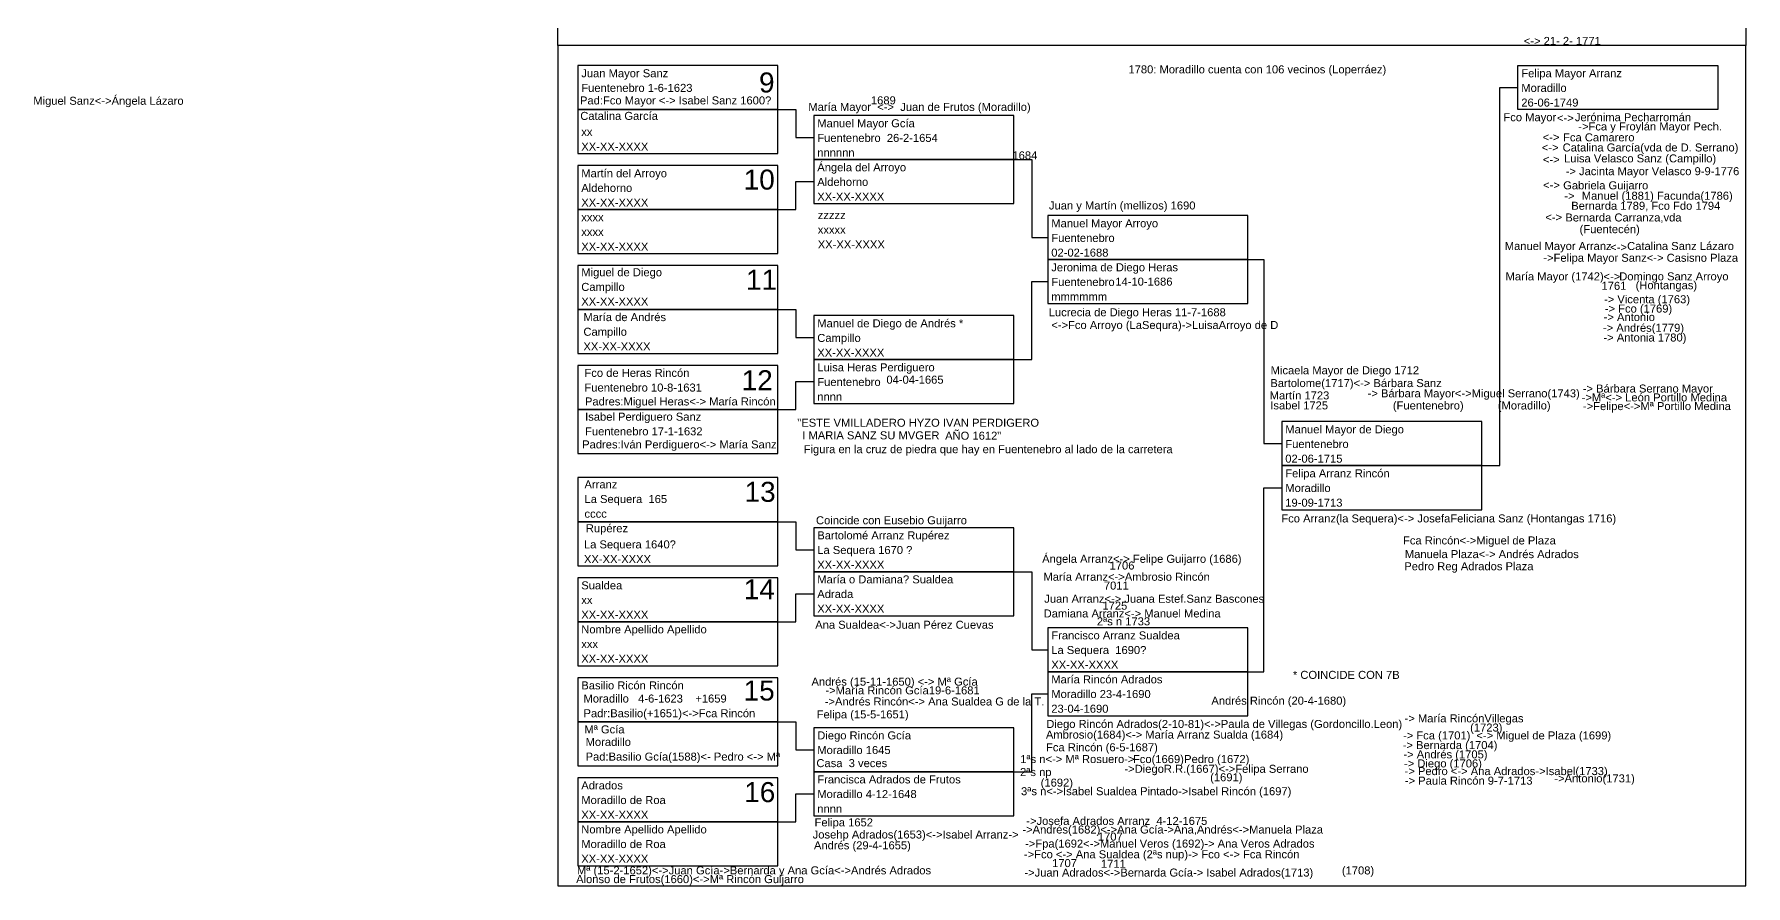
# Model space of a CAD drawing. Header units: millimetres. Extents: x -16844 to 23151, y -8543 to 4892.
# Drawn here: x -1007.8 to -580, y -500 to -287.2 of the extents above; entities that cross this region are included whole.
import ezdxf
from ezdxf.enums import TextEntityAlignment as Align

# ---------------------------------------------------------------- set-up
doc = ezdxf.new("R2010")
doc.units = ezdxf.units.MM
doc.layers.add('Arroyo', color=30, linetype='Continuous')
doc.styles.add('Arial', font='arial.ttf', dxfattribs={"height": 0.01})

# ---------------------------------------------------------------- blocks, each defined once
blk = doc.blocks.new('Hoja superior')
for points in [[(0, 210), (297, 210), (297, 0), (0, 0)], [(5, 205), (55, 205), (55, 194), (5, 194)], [(5, 194), (55, 194), (55, 183), (5, 183)], [(64, 192.5), (114, 192.5), (114, 181.5), (64, 181.5)], [(5, 180), (55, 180), (55, 169), (5, 169)], [(64, 181.5), (114, 181.5), (114, 170.5), (64, 170.5)], [(5, 169), (55, 169), (55, 158), (5, 158)], [(122.5, 167.5), (172.5, 167.5), (172.5, 156.5), (122.5, 156.5)], [(5, 155), (55, 155), (55, 144), (5, 144)], [(122.5, 156.5), (172.5, 156.5), (172.5, 145.5), (122.5, 145.5)], [(5, 144), (55, 144), (55, 133), (5, 133)], [(64, 142.5), (114, 142.5), (114, 131.5), (64, 131.5)], [(5, 130), (55, 130), (55, 119), (5, 119)], [(64, 131.5), (114, 131.5), (114, 120.5), (64, 120.5)], [(5, 119), (55, 119), (55, 108), (5, 108)], [(181, 116), (231, 116), (231, 105), (181, 105)], [(181, 105), (231, 105), (231, 94), (181, 94)], [(5, 102), (55, 102), (55, 91), (5, 91)], [(5, 91), (55, 91), (55, 80), (5, 80)], [(64, 89.5), (114, 89.5), (114, 78.5), (64, 78.5)], [(64, 78.5), (114, 78.5), (114, 67.5), (64, 67.5)], [(5, 77), (55, 77), (55, 66), (5, 66)], [(5, 66), (55, 66), (55, 55), (5, 55)], [(122.5, 64.5), (172.5, 64.5), (172.5, 53.5), (122.5, 53.5)], [(5, 52), (55, 52), (55, 41), (5, 41)], [(122.5, 53.5), (172.5, 53.5), (172.5, 42.5), (122.5, 42.5)], [(5, 41), (55, 41), (55, 30), (5, 30)], [(64, 39.5), (114, 39.5), (114, 28.5), (64, 28.5)], [(5, 27), (55, 27), (55, 16), (5, 16)], [(64, 28.5), (114, 28.5), (114, 17.5), (64, 17.5)], [(5, 16), (55, 16), (55, 5), (5, 5)], [(240, 5), (290, 5), (290, 16), (240, 16)]]:
    blk.add_lwpolyline(points, close=True)
for points in [[(55, 194), (59.5, 194), (59.5, 187), (64, 187)], [(114, 181.5), (118.5, 181.5), (118.5, 162), (122.5, 162)], [(55, 169), (59.5, 169), (59.5, 176), (64, 176)], [(172.5, 156.5), (176.5, 156.5), (176.5, 110.5), (181, 110.5)], [(114, 131.5), (118.5, 131.5), (118.5, 151), (122.5, 151)], [(55, 144), (59.5, 144), (59.5, 137), (64, 137)], [(55, 119), (59.5, 119), (59.5, 126), (64, 126)], [(231, 105), (235.5, 105), (235.5, 10.5), (240, 10.5)], [(172.5, 53.5), (176.5, 53.5), (176.5, 99.5), (181, 99.5)], [(55, 91), (59.5, 91), (59.5, 84), (64, 84)], [(114, 78.5), (118.5, 78.5), (118.5, 59), (122.5, 59)], [(55, 66), (59.5, 66), (59.5, 73), (64, 73)], [(114, 28.5), (118.5, 28.5), (118.5, 48), (122.5, 48)], [(55, 41), (59.5, 41), (59.5, 34), (64, 34)], [(55, 16), (59.5, 16), (59.5, 23), (64, 23)]]:
    blk.add_lwpolyline(points)
blk = doc.blocks.new('Hoja inferior')
for points in [[(0, -210), (297, -210), (297, 0), (0, 0)], [(5, -16), (55, -16), (55, -5), (5, -5)], [(240, -5), (290, -5), (290, -16), (240, -16)], [(5, -27), (55, -27), (55, -16), (5, -16)], [(64, -28.5), (114, -28.5), (114, -17.5), (64, -17.5)], [(64, -39.5), (114, -39.5), (114, -28.5), (64, -28.5)], [(5, -41), (55, -41), (55, -30), (5, -30)], [(5, -52), (55, -52), (55, -41), (5, -41)], [(122.5, -53.5), (172.5, -53.5), (172.5, -42.5), (122.5, -42.5)], [(5, -66), (55, -66), (55, -55), (5, -55)], [(122.5, -64.5), (172.5, -64.5), (172.5, -53.5), (122.5, -53.5)], [(5, -77), (55, -77), (55, -66), (5, -66)], [(64, -78.5), (114, -78.5), (114, -67.5), (64, -67.5)], [(5, -91), (55, -91), (55, -80), (5, -80)], [(64, -89.5), (114, -89.5), (114, -78.5), (64, -78.5)], [(5, -102), (55, -102), (55, -91), (5, -91)], [(181, -105), (231, -105), (231, -94), (181, -94)], [(181, -116), (231, -116), (231, -105), (181, -105)], [(5, -119), (55, -119), (55, -108), (5, -108)], [(5, -130), (55, -130), (55, -119), (5, -119)], [(64, -131.5), (114, -131.5), (114, -120.5), (64, -120.5)], [(64, -142.5), (114, -142.5), (114, -131.5), (64, -131.5)], [(5, -144), (55, -144), (55, -133), (5, -133)], [(5, -155), (55, -155), (55, -144), (5, -144)], [(122.5, -156.5), (172.5, -156.5), (172.5, -145.5), (122.5, -145.5)], [(5, -169), (55, -169), (55, -158), (5, -158)], [(122.5, -167.5), (172.5, -167.5), (172.5, -156.5), (122.5, -156.5)], [(5, -180), (55, -180), (55, -169), (5, -169)], [(64, -181.5), (114, -181.5), (114, -170.5), (64, -170.5)], [(5, -194), (55, -194), (55, -183), (5, -183)], [(64, -192.5), (114, -192.5), (114, -181.5), (64, -181.5)], [(5, -205), (55, -205), (55, -194), (5, -194)]]:
    blk.add_lwpolyline(points, close=True)
for points in [[(231, -105), (235.5, -105), (235.5, -10.5), (240, -10.5)], [(55, -16), (59.5, -16), (59.5, -23), (64, -23)], [(114, -28.5), (118.5, -28.5), (118.5, -48), (122.5, -48)], [(55, -41), (59.5, -41), (59.5, -34), (64, -34)], [(172.5, -53.5), (176.5, -53.5), (176.5, -99.5), (181, -99.5)], [(114, -78.5), (118.5, -78.5), (118.5, -59), (122.5, -59)], [(55, -66), (59.5, -66), (59.5, -73), (64, -73)], [(55, -91), (59.5, -91), (59.5, -84), (64, -84)], [(172.5, -156.5), (176.5, -156.5), (176.5, -110.5), (181, -110.5)], [(55, -119), (59.5, -119), (59.5, -126), (64, -126)], [(114, -131.5), (118.5, -131.5), (118.5, -151), (122.5, -151)], [(55, -144), (59.5, -144), (59.5, -137), (64, -137)], [(114, -181.5), (118.5, -181.5), (118.5, -162), (122.5, -162)], [(55, -169), (59.5, -169), (59.5, -176), (64, -176)], [(55, -194), (59.5, -194), (59.5, -187), (64, -187)]]:
    blk.add_lwpolyline(points)
blk = doc.blocks.new('Casilla')
at = {"style": 'Arial'}
for tag, p in [('NOMBRE', (0.88, 8.08)), ('LUGAR_NACIMIENTO', (0.88, 4.42)), ('FECHA', (0.88, 0.75))]:
    blk.add_attdef(tag, p, '', height=2, dxfattribs=at)
blk = doc.blocks.new('Hermanos')
at = {"style": 'Arial'}
blk.add_attdef('NOMBRE', (0, 0), '', height=2, dxfattribs=at)

msp = doc.modelspace()

# ---------------------------------------------------------------- block references
for name, p, values in [('Hermanos', (-635.45, -289.84), {'NOMBRE': '<-> 21- 2- 1771'}), ('Casilla', (-636.95, -306), {'NOMBRE': 'Felipa Mayor Arranz', 'LUGAR_NACIMIENTO': 'Moradillo', 'FECHA': '26-06-1749'}), ('Hermanos', (-1008.06, -304.8), {'NOMBRE': 'Miguel Sanz<->Ángela Lázaro'}), ('Hermanos', (-871.39, -304.71), {'NOMBRE': 'Pad:Fco Mayor <-> Isabel Sanz 1600?'}), ('Hermanos', (-798.66, -304.69), {'NOMBRE': '1689'}), ('Hermanos', (-640.53, -308.91), {'NOMBRE': 'Fco Mayor      Jerónima Pecharromán'}), ('Casilla', (-812.95, -318.5), {'NOMBRE': 'Manuel Mayor Gcía', 'LUGAR_NACIMIENTO': 'Fuentenebro  26-2-1654', 'FECHA': 'nnnnnn'}), ('Hermanos', (-631.05, -313.94), {'NOMBRE': '       Fca Camarero'}), ('Hermanos', (-621.83, -311.21), {'NOMBRE': '->Fca y Froylán Mayor Pech.'}), ('Hermanos', (-763.28, -318.45), {'NOMBRE': '1684'}), ('Hermanos', (-631.17, -316.47), {'NOMBRE': '       Catalina García(vda de D. Serrano)'}), ('Casilla', (-871.95, -331), {'NOMBRE': 'Martín del Arroyo', 'LUGAR_NACIMIENTO': 'Aldehorno', 'FECHA': 'XX-XX-XXXX'}), ('Casilla', (-812.95, -329.5), {'NOMBRE': 'Ángela del Arroyo', 'LUGAR_NACIMIENTO': 'Aldehorno', 'FECHA': 'XX-XX-XXXX'}), ('Hermanos', (-629.27, -319.2), {'NOMBRE': '     Luisa Velasco Sanz (Campillo) '}), ('Hermanos', (-624.97, -322.4), {'NOMBRE': '-> Jacinta Mayor Velasco 9-9-1776'}), ('Hermanos', (-630.26, -325.93), {'NOMBRE': '      Gabriela Guijarro'}), ('Hermanos', (-754.16, -330.97), {'NOMBRE': 'Juan y Martín (mellizos) 1690'}), ('Hermanos', (-625.32, -328.56), {'NOMBRE': '->'}), ('Hermanos', (-623.59, -331.04), {'NOMBRE': 'Bernarda 1789, Fco Fdo 1794'}), ('Hermanos', (-620.95, -328.53), {'NOMBRE': 'Manuel (1881) Facunda(1786) '}), ('Casilla', (-871.95, -342), {'NOMBRE': 'xxxx', 'LUGAR_NACIMIENTO': 'xxxx', 'FECHA': 'XX-XX-XXXX'}), ('Casilla', (-812.83, -341.45), {'NOMBRE': 'zzzzz', 'LUGAR_NACIMIENTO': 'xxxxx', 'FECHA': 'XX-XX-XXXX                             '}), ('Casilla', (-754.45, -343.5), {'NOMBRE': 'Manuel Mayor Arroyo', 'LUGAR_NACIMIENTO': 'Fuentenebro', 'FECHA': '02-02-1688'}), ('Hermanos', (-629.71, -333.97), {'NOMBRE': '      Bernarda Carranza,vda'}), ('Hermanos', (-652.55, -336.89), {'NOMBRE': '                                        (Fuentecén)'}), ('Hermanos', (-640.2, -341.1), {'NOMBRE': 'Manuel Mayor Arranz     Catalina Sanz Lázaro'}), ('Hermanos', (-630.56, -344.04), {'NOMBRE': '->Felipa Mayor Sanz<-> Casisno Plaza'}), ('Casilla', (-871.95, -355.74), {'NOMBRE': 'Miguel de Diego', 'LUGAR_NACIMIENTO': 'Campillo', 'FECHA': 'XX-XX-XXXX'}), ('Casilla', (-754.45, -354.5), {'NOMBRE': 'Jeronima de Diego Heras', 'LUGAR_NACIMIENTO': 'Fuentenebro', 'FECHA': 'mmmmmm'}), ('Hermanos', (-640, -348.69), {'NOMBRE': 'María Mayor (1742)     Domingo Sanz Arroyo'}), ('Hermanos', (-616.02, -351.05), {'NOMBRE': '1761'}), ('Hermanos', (-607.49, -350.9), {'NOMBRE': '(Hontangas)'}), ('Hermanos', (-615.19, -356.74), {'NOMBRE': '-> Fco (1769)'}), ('Casilla', (-871.41, -366.95), {'NOMBRE': 'María de Andrés', 'LUGAR_NACIMIENTO': 'Campillo', 'FECHA': 'XX-XX-XXXX'}), ('Casilla', (-812.95, -368.5), {'NOMBRE': 'Manuel de Diego de Andrés *', 'LUGAR_NACIMIENTO': 'Campillo', 'FECHA': 'XX-XX-XXXX'}), ('Hermanos', (-615.65, -361.53), {'NOMBRE': '-> Andrés(1779)'}), ('Hermanos', (-615.48, -358.85), {'NOMBRE': '-> Antonio '}), ('Hermanos', (-615.53, -363.97), {'NOMBRE': '-> Antonia 1780)'}), ('Casilla', (-812.95, -379.5), {'NOMBRE': 'Luisa Heras Perdiguero', 'LUGAR_NACIMIENTO': 'Fuentenebro', 'FECHA': 'nnnn'}), ('Hermanos', (-698.73, -372.16), {'NOMBRE': 'Micaela Mayor de Diego 1712'}), ('Hermanos', (-699.75, -378.44), {'NOMBRE': ' Martín 1723'}), ('Hermanos', (-698.81, -375.36), {'NOMBRE': 'Bartolome(1717)<-> Bárbara Sanz'}), ('Hermanos', (-870.15, -379.95), {'NOMBRE': 'Padres:Miguel Heras<-> María Rincón'}), ('Hermanos', (-699.6, -380.94), {'NOMBRE': ' Isabel 1725'}), ('Hermanos', (-668.18, -380.96), {'NOMBRE': '(Fuentenebro)           (Moradillo)'}), ('Hermanos', (-620.66, -381.11), {'NOMBRE': '->Felipe<->Mª Portillo Medina'}), ('Casilla', (-695.95, -395), {'NOMBRE': 'Manuel Mayor de Diego', 'LUGAR_NACIMIENTO': 'Fuentenebro', 'FECHA': '02-06-1715'}), ('Hermanos', (-870.85, -390.69), {'NOMBRE': 'Padres:Iván Perdiguero<-> María Sanz'}), ('Casilla', (-695.95, -406), {'NOMBRE': 'Felipa Arranz Rincón', 'LUGAR_NACIMIENTO': 'Moradillo', 'FECHA': '19-09-1713'}), ('Casilla', (-871.15, -408.76), {'NOMBRE': 'Arranz', 'LUGAR_NACIMIENTO': 'La Sequera  165', 'FECHA': 'cccc'}), ('Hermanos', (-696.05, -409.19), {'NOMBRE': 'Fco Arranz(la Sequera)<-> JosefaFeliciana Sanz (Hontangas 1716) '}), ('Casilla', (-812.95, -421.5), {'NOMBRE': 'Bartolomé Arranz Rupérez', 'LUGAR_NACIMIENTO': 'La Sequera 1670 ?', 'FECHA': 'XX-XX-XXXX'}), ('Hermanos', (-665.63, -414.69), {'NOMBRE': 'Fca Rincón<->Miguel de Plaza '}), ('Hermanos', (-755.85, -419.28), {'NOMBRE': 'Ángela Arranz<-> Felipe Guijarro (1686)'}), ('Hermanos', (-745.98, -420.96), {'NOMBRE': '         1706'}), ('Hermanos', (-671.53, -421.14), {'NOMBRE': '        Pedro Reg Adrados Plaza'}), ('Hermanos', (-665.18, -418.11), {'NOMBRE': 'Manuela Plaza<-> Andrés Adrados'}), ('Casilla', (-812.95, -432.5), {'NOMBRE': 'María o Damiana? Sualdea', 'LUGAR_NACIMIENTO': 'Adrada', 'FECHA': 'XX-XX-XXXX'}), ('Hermanos', (-755.53, -423.77), {'NOMBRE': 'María Arranz<->Ambrosio Rincón'}), ('Casilla', (-871.95, -434), {'NOMBRE': 'Sualdea', 'LUGAR_NACIMIENTO': 'xx', 'FECHA': 'XX-XX-XXXX'}), ('Hermanos', (-755.33, -429.26), {'NOMBRE': 'Juan Arranz<-> Juana Estef.Sanz Bascones'}), ('Hermanos', (-743.53, -425.97), {'NOMBRE': '    7011'}), ('Hermanos', (-747.77, -431), {'NOMBRE': '         1725'}), ('Casilla', (-871.95, -445), {'NOMBRE': 'Nombre Apellido Apellido', 'LUGAR_NACIMIENTO': 'xxx', 'FECHA': 'XX-XX-XXXX'}), ('Casilla', (-754.45, -446.5), {'NOMBRE': 'Francisco Arranz Sualdea', 'LUGAR_NACIMIENTO': 'La Sequera  1690?', 'FECHA': 'XX-XX-XXXX'}), ('Hermanos', (-742.17, -434.92), {'NOMBRE': '2ªs n 1733 '}), ('Hermanos', (-813.52, -449.98), {'NOMBRE': 'Andrés (15-11-1650) <-> Mª Gcía'}), ('Casilla', (-754.45, -457.5), {'NOMBRE': 'María Rincón Adrados', 'LUGAR_NACIMIENTO': 'Moradillo 23-4-1690', 'FECHA': '23-04-1690'}), ('Hermanos', (-810.05, -452.16), {'NOMBRE': '->María Rincón Gcía19-6-1681'}), ('Hermanos', (-812.22, -458.16), {'NOMBRE': 'Felipa (15-5-1651)'}), ('Hermanos', (-665.25, -459.15), {'NOMBRE': '-> María RincónVillegas '}), ('Hermanos', (-754.91, -463.22), {'NOMBRE': 'Ambrosio(1684)<-> María Arranz Sualda (1684)'}), ('Hermanos', (-754.82, -460.56), {'NOMBRE': 'Diego Rincón Adrados(2-10-81)<->Paula de Villegas (Gordoncillo.Leon)'}), ('Hermanos', (-665.64, -463.42), {'NOMBRE': '-> Fca (1701)'}), ('Hermanos', (-648.86, -461.45), {'NOMBRE': '(1723)'}), ('Hermanos', (-754.88, -466.39), {'NOMBRE': 'Fca Rincón (6-5-1687)'}), ('Hermanos', (-665.72, -465.84), {'NOMBRE': '-> Bernarda (1704)'}), ('Hermanos', (-665.55, -468.16), {'NOMBRE': '-> Andrés (1705)'}), ('Hermanos', (-812.29, -470.35), {'NOMBRE': 'Casa  3 veces'}), ('Hermanos', (-665.4, -470.42), {'NOMBRE': '-> Diego (1706)'}), ('Hermanos', (-665.25, -472.34), {'NOMBRE': '-> Pedro <-> Ana Adrados->Isabel(1733)'}), ('Casilla', (-871.95, -484), {'NOMBRE': 'Adrados', 'LUGAR_NACIMIENTO': 'Moradillo de Roa', 'FECHA': 'XX-XX-XXXX'}), ('Casilla', (-812.95, -482.5), {'NOMBRE': 'Francisca Adrados de Frutos', 'LUGAR_NACIMIENTO': 'Moradillo 4-12-1648', 'FECHA': 'nnnn'}), ('Hermanos', (-756.22, -475.22), {'NOMBRE': '(1692)'}), ('Hermanos', (-713.85, -473.88), {'NOMBRE': '(1691)'}), ('Hermanos', (-665.18, -474.73), {'NOMBRE': '-> Paula Rincón 9-7-1713'}), ('Hermanos', (-812.75, -485.16), {'NOMBRE': 'Felipa 1652'}), ('Hermanos', (-759.83, -484.79), {'NOMBRE': '->Josefa Adrados Arranz  4-12-1675'}), ('Casilla', (-871.95, -495), {'NOMBRE': 'Nombre Apellido Apellido', 'LUGAR_NACIMIENTO': 'Moradillo de Roa', 'FECHA': 'XX-XX-XXXX'}), ('Hermanos', (-813.22, -488.19), {'NOMBRE': 'Josehp Adrados(1653)<->Isabel Arranz->'}), ('Hermanos', (-741.92, -488.72), {'NOMBRE': '1707'}), ('Hermanos', (-812.9, -490.89), {'NOMBRE': 'Andrés (29-4-1655)'}), ('Hermanos', (-872.93, -497.15), {'NOMBRE': ' Mª (15-2-1652)<->Juan Gcía->Bernarda y Ana Gcía<->Andrés Adrados '}), ('Hermanos', (-760.3, -497.7), {'NOMBRE': '->Juan Adrados<->Bernarda Gcía-> Isabel Adrados(1713)'}), ('Hermanos', (-753.37, -495.33), {'NOMBRE': '1707'}), ('Hermanos', (-741.15, -495.5), {'NOMBRE': '1711'}), ('Hermanos', (-680.92, -497.17), {'NOMBRE': '(1708)'}), ('Hermanos', (-872.35, -499.34), {'NOMBRE': 'Alonso de Frutos(1660)<->Mª Rincón Guijarro'})]:
    msp.add_blockref(name, p).add_auto_attribs(values)
ref = msp.add_blockref('Hermanos', (-734.28, -296.95))
ref.add_attrib('NOMBRE', '1780: Moradillo cuenta con 106 vecinos (Loperráez)', (-734.28, -296.95), dxfattribs={"color": 142, "height": 2, "style": 'Arial'})
ref = msp.add_blockref('Casilla', (-871.95, -306))
ref.add_attrib('NOMBRE', 'Juan Mayor Sanz', (-871.07, -297.92), dxfattribs={"height": 2, "style": 'Arial'})
ref.add_attrib('LUGAR_NACIMIENTO', 'Fuentenebro 1-6-1623', (-871.07, -301.58), dxfattribs={"height": 2, "style": 'Arial'})
ref = msp.add_blockref('Casilla', (-872.2, -316.67))
ref.add_attrib('NOMBRE', 'Catalina García', (-871.32, -308.58), dxfattribs={"height": 2, "style": 'Arial'})
ref = msp.add_blockref('Hermanos', (-814.31, -306.34))
ref.add_attrib('NOMBRE', 'María Mayor  <->  Juan de Frutos (Moradillo)', (-814.31, -306.34), dxfattribs={"color": 0, "height": 2, "style": 'Arial'})
ref = msp.add_blockref('Hermanos', (-627.15, -309.1))
ref.add_attrib('NOMBRE', '<-> ', (-627.15, -309.1), dxfattribs={"color": 30, "height": 2, "style": 'Arial'})
ref = msp.add_blockref('Casilla', (-871.95, -317))
ref.add_attrib('LUGAR_NACIMIENTO', 'xx', (-871.07, -312.58), dxfattribs={"height": 2, "style": 'Arial'})
ref.add_attrib('FECHA', 'XX-XX-XXXX', (-871.07, -316.25), dxfattribs={"height": 2, "style": 'Arial'})
ref = msp.add_blockref('Hermanos', (-630.73, -313.9))
ref.add_attrib('NOMBRE', '<-> ', (-630.73, -313.9), dxfattribs={"color": 30, "height": 2, "style": 'Arial'})
ref = msp.add_blockref('Hermanos', (-630.95, -316.47))
ref.add_attrib('NOMBRE', '<-> ', (-630.95, -316.47), dxfattribs={"color": 30, "height": 2, "style": 'Arial'})
ref = msp.add_blockref('Hermanos', (-630.67, -319.48))
ref.add_attrib('NOMBRE', '<-> ', (-630.67, -319.48), dxfattribs={"color": 30, "height": 2, "style": 'Arial'})
ref = msp.add_blockref('Hermanos', (-630.62, -325.86))
ref.add_attrib('NOMBRE', '<-> ', (-630.62, -325.86), dxfattribs={"color": 30, "height": 2, "style": 'Arial'})
ref = msp.add_blockref('Hermanos', (-630.06, -333.9))
ref.add_attrib('NOMBRE', '<-> ', (-630.06, -333.9), dxfattribs={"color": 30, "height": 2, "style": 'Arial'})
ref = msp.add_blockref('Hermanos', (-613.85, -341.39))
ref.add_attrib('NOMBRE', '<-> ', (-613.85, -341.39), dxfattribs={"color": 30, "height": 2, "style": 'Arial'})
ref = msp.add_blockref('Casilla', (-738.44, -350.75))
ref.add_attrib('FECHA', '14-10-1686', (-737.56, -350), dxfattribs={"height": 2, "style": 'Arial'})
ref = msp.add_blockref('Hermanos', (-615.52, -348.71))
ref.add_attrib('NOMBRE', '<-> ', (-615.52, -348.71), dxfattribs={"color": 30, "height": 2, "style": 'Arial'})
ref = msp.add_blockref('Casilla', (-628.68, -362.5))
ref.add_attrib('NOMBRE', '                -> Vicenta (1763)', (-627.81, -354.41), dxfattribs={"height": 2, "style": 'Arial'})
ref = msp.add_blockref('Casilla', (-755.07, -365.74))
ref.add_attrib('NOMBRE', 'Lucrecia de Diego Heras 11-7-1688', (-754.2, -357.66), dxfattribs={"color": 6, "height": 2, "style": 'Arial'})
ref = msp.add_blockref('Casilla', (-754.45, -368.93))
ref.add_attrib('NOMBRE', '<->Fco Arroyo (LaSequra)->LuisaArroyo de D', (-753.57, -360.85), dxfattribs={"height": 2, "style": 'Arial'})
ref = msp.add_blockref('Casilla', (-871.15, -380.9))
ref.add_attrib('NOMBRE', 'Fco de Heras Rincón', (-870.27, -372.81), dxfattribs={"height": 2, "style": 'Arial'})
ref.add_attrib('LUGAR_NACIMIENTO', 'Fuentenebro 10-8-1631', (-870.27, -376.48), dxfattribs={"height": 2, "style": 'Arial'})
ref = msp.add_blockref('Casilla', (-795.67, -375.26))
ref.add_attrib('FECHA', '04-04-1665', (-794.79, -374.51), dxfattribs={"height": 2, "style": 'Arial'})
ref = msp.add_blockref('Hermanos', (-674.48, -377.92))
ref.add_attrib('NOMBRE', '-> Bárbara Mayor<->Miguel Serrano(1743)', (-674.48, -377.92), dxfattribs={"color": 0, "height": 2, "style": 'Arial'})
ref = msp.add_blockref('Hermanos', (-620.71, -376.72))
ref.add_attrib('NOMBRE', '-> Bárbara Serrano Mayor ', (-620.71, -376.72), dxfattribs={"color": 0, "height": 2, "style": 'Arial'})
ref = msp.add_blockref('Hermanos', (-620.99, -378.94))
ref.add_attrib('NOMBRE', '->Mª<-> León Portillo Medina', (-620.99, -378.94), dxfattribs={"color": 0, "height": 2, "style": 'Arial'})
ref = msp.add_blockref('Casilla', (-870.99, -391.84))
ref.add_attrib('NOMBRE', 'Isabel Perdiguero Sanz', (-870.11, -383.76), dxfattribs={"height": 2, "style": 'Arial'})
ref.add_attrib('LUGAR_NACIMIENTO', 'Fuentenebro 17-1-1632', (-870.11, -387.42), dxfattribs={"height": 2, "style": 'Arial'})
ref = msp.add_blockref('Hermanos', (-817.06, -385.27))
ref.add_attrib('NOMBRE', '"ESTE VMILLADERO HYZO IVAN PERDIGERO ', (-817.06, -385.27), dxfattribs={"color": 2, "height": 2, "style": 'Arial'})
ref = msp.add_blockref('Hermanos', (-817.38, -388.42))
ref.add_attrib('NOMBRE', '  I MARIA SANZ SU MVGER', (-817.38, -388.42), dxfattribs={"color": 2, "height": 2, "style": 'Arial'})
ref = msp.add_blockref('Hermanos', (-780.11, -388.51))
ref.add_attrib('NOMBRE', 'AÑO 1612"', (-780.11, -388.51), dxfattribs={"color": 2, "height": 2, "style": 'Arial'})
ref = msp.add_blockref('Hermanos', (-815.47, -391.88))
ref.add_attrib('NOMBRE', 'Figura en la cruz de piedra que hay en Fuentenebro al lado de la carretera', (-815.47, -391.88), dxfattribs={"color": 2, "height": 2, "style": 'Arial'})
ref = msp.add_blockref('Casilla', (-870.8, -412.4))
ref.add_attrib('FECHA', 'Rupérez', (-869.93, -411.65), dxfattribs={"height": 2, "style": 'Arial'})
ref = msp.add_blockref('Hermanos', (-812.39, -409.65))
ref.add_attrib('NOMBRE', 'Coincide con Eusebio Guijarro', (-812.39, -409.65), dxfattribs={"color": 3, "height": 2, "style": 'Arial'})
ref = msp.add_blockref('Casilla', (-871.28, -420.1))
ref.add_attrib('LUGAR_NACIMIENTO', 'La Sequera 1640?', (-870.4, -415.68), dxfattribs={"height": 2, "style": 'Arial'})
ref.add_attrib('FECHA', 'XX-XX-XXXX', (-870.4, -419.35), dxfattribs={"height": 2, "style": 'Arial'})
ref = msp.add_blockref('Hermanos', (-755.48, -432.94))
ref.add_attrib('NOMBRE', 'Damiana Arranz<-> Manuel Medina', (-755.48, -432.94), dxfattribs={"color": 1, "height": 2, "style": 'Arial'})
ref = msp.add_blockref('Casilla', (-813.46, -443.85))
ref.add_attrib('NOMBRE', 'Ana Sualdea<->Juan Pérez Cuevas', (-812.58, -435.76), dxfattribs={"height": 2, "style": 'Arial'})
ref = msp.add_blockref('Casilla', (-871.95, -459))
ref.add_attrib('NOMBRE', 'Basilio Ricón Rincón', (-871.07, -450.92), dxfattribs={"height": 2, "style": 'Arial'})
ref = msp.add_blockref('Hermanos', (-693.17, -448.29))
ref.add_attrib('NOMBRE', '* COINCIDE CON 7B', (-693.17, -448.29), dxfattribs={"color": 30, "height": 2, "style": 'Arial'})
ref = msp.add_blockref('Casilla', (-871.39, -458.63))
ref.add_attrib('LUGAR_NACIMIENTO', 'Moradillo   4-6-1623    +1659', (-870.51, -454.21), dxfattribs={"height": 2, "style": 'Arial'})
ref.add_attrib('FECHA', 'Padr:Basilio(+1651)<->Fca Rincón ', (-870.51, -457.88), dxfattribs={"height": 2, "style": 'Arial'})
ref = msp.add_blockref('Hermanos', (-810.21, -454.94))
ref.add_attrib('NOMBRE', '->Andrés Rincón<-> Ana Sualdea G de la T.', (-810.21, -454.94), dxfattribs={"color": 1, "height": 2, "style": 'Arial'})
ref = msp.add_blockref('Hermanos', (-713.55, -454.74))
ref.add_attrib('NOMBRE', 'Andrés Rincón (20-4-1680)', (-713.55, -454.74), dxfattribs={"color": 1, "height": 2, "style": 'Arial'})
ref = msp.add_blockref('Casilla', (-871.95, -470))
ref.add_attrib('NOMBRE', ' Mª Gcía', (-871.07, -461.92), dxfattribs={"height": 2, "style": 'Arial'})
ref = msp.add_blockref('Casilla', (-812.95, -471.5))
ref.add_attrib('NOMBRE', 'Diego Rincón Gcía', (-812.07, -463.42), dxfattribs={"height": 2, "style": 'Arial'})
ref.add_attrib('LUGAR_NACIMIENTO', 'Moradillo 1645', (-812.07, -467.08), dxfattribs={"height": 2, "style": 'Arial'})
ref = msp.add_blockref('Hermanos', (-647.29, -463.42))
ref.add_attrib('NOMBRE', '<-> Miguel de Plaza (1699)', (-647.29, -463.42), dxfattribs={"color": 30, "height": 2, "style": 'Arial'})
ref = msp.add_blockref('Casilla', (-870.87, -469.47))
ref.add_attrib('LUGAR_NACIMIENTO', 'Moradillo', (-869.99, -465.05), dxfattribs={"height": 2, "style": 'Arial'})
ref.add_attrib('FECHA', 'Pad:Basilio Gcía(1588)<- Pedro <-> Mª', (-869.99, -468.72), dxfattribs={"height": 2, "style": 'Arial'})
ref = msp.add_blockref('Hermanos', (-761.38, -472.58))
ref.add_attrib('NOMBRE', '2ªs np', (-761.38, -472.58), dxfattribs={"color": 0, "height": 2, "style": 'Arial'})
ref = msp.add_blockref('Casilla', (-762.2, -470.08))
ref.add_attrib('FECHA', '1ªs n<-> Mª Rosuero->                Pedro (1672)', (-761.32, -469.33), dxfattribs={"color": 41, "height": 2, "style": 'Arial'})
ref = msp.add_blockref('Hermanos', (-736.06, -471.77))
ref.add_attrib('NOMBRE', ' ->DiegoR.R.(1667)<->Felipa Serrano', (-736.06, -471.77), dxfattribs={"color": 41, "height": 2, "style": 'Arial'})
ref = msp.add_blockref('Hermanos', (-733.15, -469.34))
ref.add_attrib('NOMBRE', 'Fco(1669)', (-733.15, -469.34), dxfattribs={"color": 41, "height": 2, "style": 'Arial'})
ref = msp.add_blockref('Hermanos', (-627.81, -474.16))
ref.add_attrib('NOMBRE', '->Antonio(1731)', (-627.81, -474.16), dxfattribs={"color": 30, "height": 2, "style": 'Arial'})
ref = msp.add_blockref('Hermanos', (-761.13, -477.37))
ref.add_attrib('NOMBRE', '3ªs n<->Isabel Sualdea Pintado->Isabel Rincón (1697)', (-761.13, -477.37), dxfattribs={"color": 41, "height": 2, "style": 'Arial'})
ref = msp.add_blockref('Hermanos', (-760.8, -486.94))
ref.add_attrib('NOMBRE', '->Andrés(1682)<->Ana Gcía->Ana,Andrés<->Manuela Plaza', (-760.8, -486.94), dxfattribs={"color": 6, "height": 2, "style": 'Arial'})
ref = msp.add_blockref('Hermanos', (-760.41, -493.13))
ref.add_attrib('NOMBRE', '->Fco <-> Ana Sualdea (2ªs nup)-> Fco <-> Fca Rincón', (-760.41, -493.13), dxfattribs={"color": 30, "height": 2, "style": 'Arial'})
ref = msp.add_blockref('Hermanos', (-760.12, -490.46))
ref.add_attrib('NOMBRE', '->Fpa(1692<->Manuel Veros (1692)-> Ana Veros Adrados', (-760.12, -490.46), dxfattribs={"color": 3, "height": 2, "style": 'Arial'})
at = {"layer": 'Arroyo'}
for name in ['Hoja superior', 'Hoja inferior']:
    msp.add_blockref(name, (-876.95, -290), dxfattribs=at)

# ---------------------------------------------------------------- texts
at = {"style": 'Arial'}
for s, p in [('9', (-822.75, -301.72)), ('10', (-822.7, -326)), ('11', (-822.12, -351.02)), ('12', (-823.2, -376.15)), ('13', (-822.48, -404.04)), ('14', (-822.67, -428.39)), ('15', (-822.72, -453.7)), ('16', (-822.57, -479.09))]:
    msp.add_text(s, height=5, dxfattribs=at).set_placement(p, align=Align.RIGHT)

doc.saveas('drawing.dxf')
